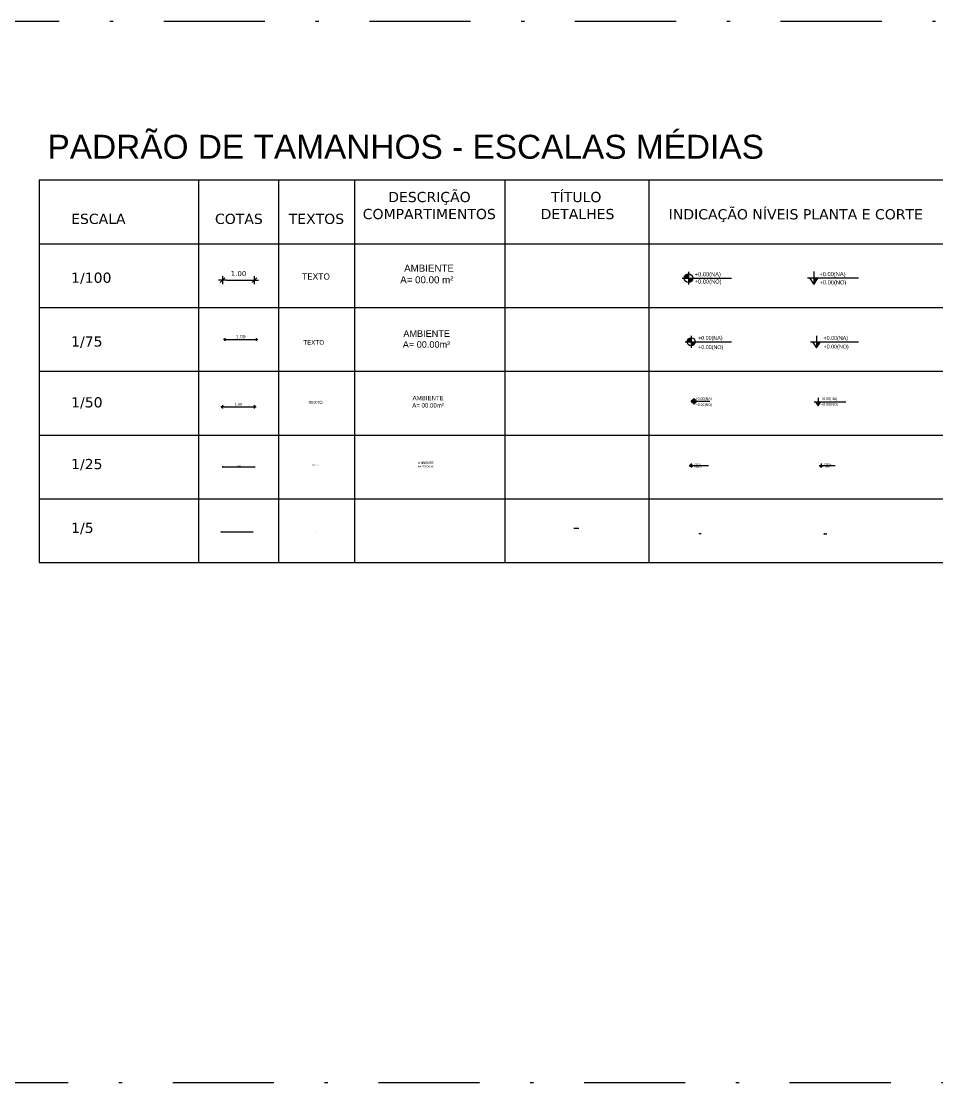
# Model space of a CAD drawing. Extents: x 55.5 to 142.8, y 175.3 to 208.6.
# Drawn here: x 83.29 to 112.01, y 175.29 to 208.58 of the extents above; entities that cross this region are included whole.
import ezdxf

# ---------------------------------------------------------------- set-up
doc = ezdxf.new("R2010")
doc.units = 0
doc.header["$LTSCALE"] = 0.005
doc.header["$PDMODE"] = 3
doc.linetypes.add('DASHDOT', pattern=[25.4, 12.7, -6.35, 0, -6.35])
doc.layers.get('0').update_dxf_attribs({"linetype": 'CONTINUOUS'})
doc.layers.get('DEFPOINTS').update_dxf_attribs({"linetype": 'CONTINUOUS'})
for name, color, linetype in [('ARQ-CTA-1_025', 1, 'CONTINUOUS'), ('ARQ-CTA-1_050', 1, 'CONTINUOUS'), ('ARQ-CTA-1_100', 1, 'CONTINUOUS'), ('ARQ-HTC', 9, 'CONTINUOUS'), ('ARQ-SMB-1_025', 1, 'CONTINUOUS'), ('ARQ-SMB-1_050', 1, 'CONTINUOUS'), ('ARQ-SMB-1_075', 1, 'CONTINUOUS'), ('ARQ-SMB-1_100', 1, 'CONTINUOUS'), ('ARQ-TXT', 2, 'CONTINUOUS'), ('ARQ-TXT-1_025', 2, 'CONTINUOUS'), ('ARQ-TXT-1_050', 2, 'CONTINUOUS'), ('ARQ-TXT-1_075', 2, 'CONTINUOUS')]:
    doc.layers.add(name, color=color, linetype=linetype)
doc.styles.add('ESC-50-A20', font='arial.ttf', dxfattribs={"height": 0.1})
doc.styles.add('FNDE Text Cota 0075', font='verdana.ttf', dxfattribs={"height": 0.1})
doc.styles.add('FNDE Texto Cota 0005', font='verdana.ttf', dxfattribs={"height": 0.008})
doc.styles.add('FNDE Texto Cota 0025', font='verdana.ttf', dxfattribs={"height": 0.04})
doc.styles.add('FNDE Texto Cota 0050', font='verdana.ttf', dxfattribs={"height": 0.08})
doc.styles.add('FNDE Texto Cota 0100', font='verdana.ttf', dxfattribs={"height": 0.16})
doc.dimstyles.new('FNDE 1-0005', dxfattribs={"dimscale": 2.5, "dimtxt": 0.008, "dimasz": 0.0025, "dimexe": 0.15, "dimexo": 0.15, "dimgap": 0.0025, "dimtad": 1, "dimzin": 4, "dimdsep": 46, "dimtxsty": 'FNDE Texto Cota 0005', "dimblk": 'tic', "dimcen": 0.15, "dimdle": 0.15, "dimse1": 1, "dimse2": 1, "dimclrd": 251, "dimclre": 251, "dimclrt": 256, "dimaunit": 1, "dimadec": 3, "dimazin": 0, "dimtfac": 1, "dimtix": 1, "dimtmove": 2, "dimatfit": 3, "dimldrblk": 'tic', "dimfxl": 0.15, "dimtvp": 1, "dimtolj": 1, "dimtzin": 0, "dimarcsym": 0})
doc.dimstyles.new('FNDE 1-0025', dxfattribs={"dimscale": 5, "dimtxt": 0.04, "dimasz": 0.0035, "dimexe": 0.15, "dimexo": 0.15, "dimgap": 0.0025, "dimtad": 1, "dimzin": 1, "dimdsep": 46, "dimtxsty": 'FNDE Texto Cota 0025', "dimblk": 'tic', "dimcen": 0.015, "dimdle": 0.15, "dimse1": 1, "dimse2": 1, "dimclrd": 251, "dimclre": 251, "dimclrt": 256, "dimaunit": 1, "dimadec": 3, "dimazin": 0, "dimtfac": 1, "dimtix": 1, "dimtmove": 2, "dimatfit": 3, "dimfxl": 0.15, "dimtvp": 1, "dimtolj": 1, "dimtzin": 0, "dimarcsym": 0})
doc.dimstyles.new('FNDE 1-0050', dxfattribs={"dimscale": 5, "dimtxt": 0.08, "dimasz": 0.01, "dimexe": 0.15, "dimexo": 0.15, "dimgap": 0.01, "dimtad": 1, "dimzin": 1, "dimdsep": 46, "dimtxsty": 'FNDE Texto Cota 0050', "dimblk": 'tic', "dimcen": 0.015, "dimdle": 0.15, "dimse1": 1, "dimse2": 1, "dimclrd": 251, "dimclre": 251, "dimclrt": 256, "dimaunit": 1, "dimadec": 3, "dimazin": 0, "dimtfac": 1, "dimtix": 1, "dimtmove": 2, "dimatfit": 3, "dimfxl": 0.15, "dimtvp": 1, "dimtolj": 1, "dimtzin": 0, "dimarcsym": 0})
doc.dimstyles.new('FNDE 1-0100', dxfattribs={"dimscale": 2.5, "dimtxt": 0.16, "dimasz": 0.05, "dimexe": 0.15, "dimexo": 0.15, "dimgap": 0.05, "dimtad": 1, "dimzin": 4, "dimdsep": 46, "dimtxsty": 'FNDE Texto Cota 0100', "dimblk": 'tic', "dimcen": 0.15, "dimdle": 0.15, "dimse1": 1, "dimse2": 1, "dimclrd": 251, "dimclre": 251, "dimclrt": 256, "dimaunit": 1, "dimadec": 3, "dimazin": 0, "dimtfac": 1, "dimtix": 1, "dimtmove": 2, "dimatfit": 3, "dimldrblk": 'tic', "dimfxl": 0.15, "dimtvp": 1, "dimtolj": 1, "dimtzin": 0, "dimarcsym": 0})
doc.dimstyles.new('FNDE 1-075', dxfattribs={"dimscale": 2.5, "dimtxt": 0.1, "dimasz": 0.015, "dimexe": 0.15, "dimexo": 0.15, "dimgap": 0.015, "dimtad": 1, "dimzin": 4, "dimdsep": 46, "dimtxsty": 'FNDE Text Cota 0075', "dimblk": 'tic', "dimcen": 0.025, "dimdle": 0.15, "dimse1": 1, "dimse2": 1, "dimclrd": 251, "dimclre": 251, "dimclrt": 256, "dimaunit": 1, "dimadec": 3, "dimazin": 0, "dimtfac": 1, "dimtix": 1, "dimtmove": 2, "dimatfit": 3, "dimldrblk": 'DOTSMALL', "dimfxl": 0.15, "dimtvp": 1, "dimtolj": 1, "dimtzin": 0, "dimarcsym": 0})

# ---------------------------------------------------------------- blocks, each defined once
blk = doc.blocks.new('FNDE-Nível Corte-1_050')
blk.add_hatch(color=251).paths.add_polyline_path([(140.657, -0.187), (140.741, -0.187), (140.657, -0.313)])
at = {"color": 251}
for p, q in [((140.531, -0.187), (141.531, -0.187)), ((140.657, -0.061), (140.657, -0.313))]:
    blk.add_line(p, q, dxfattribs=at)
blk.add_lwpolyline([(140.573, -0.187), (140.657, -0.313), (140.741, -0.187)], dxfattribs=at)
blk = doc.blocks.new('FNDE-Nível Planta-1_100')
at = {"linetype": 'Continuous', "ltscale": 0.5}
h = blk.add_hatch(color=1, dxfattribs=at)
h.paths.add_polyline_path([(135.657, 7.813), (135.657, 7.981, 0.414214), (135.489, 7.813)])
h.paths.add_polyline_path([(135.657, 7.813), (135.657, 7.645, 0.414214), (135.825, 7.813)])
at = {"color": 1}
for p, q in [((135.657, 8.065), (135.657, 7.561)), ((135.405, 7.813), (135.825, 7.813)), ((135.825, 7.813), (137.338, 7.813))]:
    blk.add_line(p, q, dxfattribs=at)
blk.add_circle((135.657, 7.813), 0.168, dxfattribs=at)
blk = doc.blocks.new('tic')
at = {"color": 251}
for p, q in [((-1, 0), (1, 0)), ((0, -1), (0, 1))]:
    blk.add_line(p, q, dxfattribs=at)
blk.add_line((-0.6, -0.6), (0.6, 0.6))
blk = doc.blocks.new('*D20')
at = {"layer": 'ARQ-CTA-1_025', "color": 251, "lineweight": -2}
blk.add_line((89.621, 194.604), (90.586, 194.604), dxfattribs=at)
at = {"layer": 'DEFPOINTS', "color": 0}
for p in [(90.604, 194.604), (89.604, 193.604), (90.604, 193.604)]:
    blk.add_point(p, dxfattribs=at)
at = {"layer": 'ARQ-CTA-1_025', "color": 251, "lineweight": -2, "xscale": 0.0175, "yscale": 0.0175, "zscale": 0.0175, "rotation": 180}
blk.add_blockref('tic', (89.604, 194.604), dxfattribs=at)
at = {"layer": 'ARQ-CTA-1_025', "color": 251, "lineweight": -2, "xscale": 0.0175, "yscale": 0.0175, "zscale": 0.0175}
blk.add_blockref('tic', (90.604, 194.604), dxfattribs=at)
at = {"layer": 'ARQ-CTA-1_025', "insert": (90.104, 194.637), "char_height": 0.04, "attachment_point": 5, "style": 'FNDE Texto Cota 0025'}
blk.add_mtext('\\A1;1.00', dxfattribs=at)
blk = doc.blocks.new('*D21')
at = {"layer": 'ARQ-CTA-1_100', "color": 251, "lineweight": -2}
blk.add_line((89.729, 200.459), (90.479, 200.459), dxfattribs=at)
at = {"layer": 'DEFPOINTS', "color": 0}
for p in [(90.604, 200.459), (89.604, 199.604), (90.604, 199.604)]:
    blk.add_point(p, dxfattribs=at)
at = {"layer": 'ARQ-CTA-1_100', "color": 251, "lineweight": -2, "xscale": 0.125, "yscale": 0.125, "zscale": 0.125, "rotation": 180}
blk.add_blockref('tic', (89.604, 200.459), dxfattribs=at)
at = {"layer": 'ARQ-CTA-1_100', "color": 251, "lineweight": -2, "xscale": 0.125, "yscale": 0.125, "zscale": 0.125}
blk.add_blockref('tic', (90.604, 200.459), dxfattribs=at)
at = {"layer": 'ARQ-CTA-1_100', "insert": (90.104, 200.668), "char_height": 0.16, "attachment_point": 5, "style": 'FNDE Texto Cota 0100'}
blk.add_mtext('\\A1;1.00', dxfattribs=at)
blk = doc.blocks.new('FNDE-Nível Planta-1_025')
at = {"linetype": 'Continuous', "ltscale": 0.5}
h = blk.add_hatch(color=251, dxfattribs=at)
h.paths.add_polyline_path([(135.657, 3.813), (135.657, 3.855, 0.414214), (135.615, 3.813)])
h.paths.add_polyline_path([(135.657, 3.813), (135.657, 3.771, 0.414214), (135.699, 3.813)])
at = {"color": 251}
for p, q in [((135.594, 3.813), (135.699, 3.813)), ((135.657, 3.876), (135.657, 3.75)), ((135.699, 3.813), (136.199, 3.813))]:
    blk.add_line(p, q, dxfattribs=at)
blk.add_circle((135.657, 3.813), 0.042, dxfattribs=at)
blk = doc.blocks.new('FNDE-Nível Planta-1_050')
at = {"linetype": 'Continuous', "ltscale": 0.5}
h = blk.add_hatch(color=251, dxfattribs=at)
h.paths.add_polyline_path([(135.698, 5.827), (135.698, 5.894, 0.414214), (135.631, 5.827)])
h.paths.add_polyline_path([(135.698, 5.827), (135.698, 5.76, 0.414214), (135.766, 5.827)])
at = {"color": 251}
for p, q in [((135.598, 5.827), (135.766, 5.827)), ((135.698, 5.928), (135.698, 5.726)), ((135.766, 5.827), (136.198, 5.827))]:
    blk.add_line(p, q, dxfattribs=at)
blk.add_circle((135.698, 5.827), 0.0672, dxfattribs=at)
blk = doc.blocks.new('FNDE-Nível Corte-1_100')
blk.add_hatch(color=251).paths.add_polyline_path([(140.657, 1.813), (140.825, 1.813), (140.657, 1.561)])
at = {"color": 251}
for p, q in [((140.405, 1.813), (142.405, 1.813)), ((140.657, 2.065), (140.657, 1.561))]:
    blk.add_line(p, q, dxfattribs=at)
blk.add_lwpolyline([(140.489, 1.813), (140.657, 1.561), (140.825, 1.813)], dxfattribs=at)
blk = doc.blocks.new('FNDE-Nível Corte-1_025')
blk.add_hatch(color=251).paths.add_polyline_path([(140.657, -2.479), (140.699, -2.479), (140.657, -2.542)])
at = {"color": 251}
for p, q in [((140.594, -2.479), (141.094, -2.479)), ((140.657, -2.416), (140.657, -2.542))]:
    blk.add_line(p, q, dxfattribs=at)
blk.add_lwpolyline([(140.615, -2.479), (140.657, -2.542), (140.699, -2.479)], dxfattribs=at)
blk = doc.blocks.new('*D17')
at = {"layer": 'ARQ-CTA-1_050', "color": 251, "lineweight": -2}
blk.add_line((89.654, 196.491), (90.554, 196.491), dxfattribs=at)
at = {"layer": 'DEFPOINTS', "color": 0}
for p in [(89.604, 197.035), (90.604, 197.035), (90.604, 196.491)]:
    blk.add_point(p, dxfattribs=at)
at = {"layer": 'ARQ-CTA-1_050', "color": 251, "lineweight": -2, "xscale": 0.05, "yscale": 0.05, "zscale": 0.05, "rotation": 180}
blk.add_blockref('tic', (89.604, 196.491), dxfattribs=at)
at = {"layer": 'ARQ-CTA-1_050', "color": 251, "lineweight": -2, "xscale": 0.05, "yscale": 0.05, "zscale": 0.05}
blk.add_blockref('tic', (90.604, 196.491), dxfattribs=at)
at = {"layer": 'ARQ-CTA-1_050', "insert": (90.104, 196.574), "char_height": 0.08, "attachment_point": 5, "style": 'FNDE Texto Cota 0050'}
blk.add_mtext('\\A1;1.00', dxfattribs=at)
blk = doc.blocks.new('*D18')
at = {"layer": 'ARQ-HTC', "color": 251, "linetype": 'Continuous', "lineweight": -2}
blk.add_line((89.708, 198.601), (90.633, 198.601), dxfattribs=at)
at = {"layer": 'DEFPOINTS', "color": 0, "linetype": 'Continuous'}
for p in [(89.671, 198.726), (90.671, 198.726), (90.671, 198.601)]:
    blk.add_point(p, dxfattribs=at)
at = {"layer": 'ARQ-HTC', "color": 251, "linetype": 'Continuous', "lineweight": -2, "xscale": 0.0375, "yscale": 0.0375, "zscale": 0.0375, "rotation": 180}
blk.add_blockref('tic', (89.671, 198.601), dxfattribs=at)
at = {"layer": 'ARQ-HTC', "color": 251, "linetype": 'Continuous', "lineweight": -2, "xscale": 0.0375, "yscale": 0.0375, "zscale": 0.0375}
blk.add_blockref('tic', (90.671, 198.601), dxfattribs=at)
at = {"layer": 'ARQ-HTC', "linetype": 'Continuous', "insert": (90.171, 198.691), "char_height": 0.1, "attachment_point": 5, "style": 'FNDE Text Cota 0075'}
blk.add_mtext('\\A1;1.00', dxfattribs=at)
blk = doc.blocks.new('_DOTSMALL')
at = {"color": 0, "linetype": 'ByBlock', "const_width": 0.5}
blk.add_lwpolyline([(-0.0625, 0, 1), (0.0625, 0, 1)], format="xyb", close=True, dxfattribs=at)
blk = doc.blocks.new('*D19')
at = {"layer": 'ARQ-HTC', "color": 251, "linetype": 'Continuous', "lineweight": -2}
blk.add_line((89.564, 192.568), (90.552, 192.568), dxfattribs=at)
at = {"layer": 'DEFPOINTS', "color": 0, "linetype": 'Continuous'}
for p in [(89.558, 192.645), (90.558, 192.663), (90.558, 192.568)]:
    blk.add_point(p, dxfattribs=at)
at = {"layer": 'ARQ-HTC', "color": 251, "linetype": 'Continuous', "lineweight": -2, "xscale": 0.00625, "yscale": 0.00625, "zscale": 0.00625, "rotation": 180}
blk.add_blockref('tic', (89.558, 192.568), dxfattribs=at)
at = {"layer": 'ARQ-HTC', "color": 251, "linetype": 'Continuous', "lineweight": -2, "xscale": 0.00625, "yscale": 0.00625, "zscale": 0.00625}
blk.add_blockref('tic', (90.558, 192.568), dxfattribs=at)
at = {"layer": 'ARQ-HTC', "linetype": 'Continuous', "insert": (90.058, 192.578), "char_height": 0.008, "attachment_point": 5, "style": 'FNDE Texto Cota 0005'}
blk.add_mtext('\\A1;1.00', dxfattribs=at)

msp = doc.modelspace()

# ---------------------------------------------------------------- linework, layer by layer
at = {"color": 251}
for p, q in [((83.854, 203.604), (132.727, 203.604)), ((83.854, 203.604), (83.854, 191.604)), ((88.854, 203.604), (88.854, 191.604)), ((91.354, 203.604), (91.354, 191.604)), ((93.744, 203.604), (93.744, 191.604)), ((98.459, 203.604), (98.459, 191.604)), ((102.975, 203.604), (102.975, 191.604)), ((83.854, 201.604), (132.727, 201.604)), ((83.854, 201.604), (132.727, 201.604)), ((83.854, 199.604), (132.727, 199.604)), ((83.854, 197.604), (132.727, 197.604)), ((83.854, 195.604), (132.727, 195.604)), ((83.854, 193.604), (132.727, 193.604)), ((83.854, 191.604), (132.727, 191.604))]:
    msp.add_line(p, q, dxfattribs=at)
at = {"linetype": 'DASHDOT', "ltscale": 50}
msp.add_lwpolyline([(55.508, 208.582), (142.816, 208.582), (142.816, 175.293), (55.508, 175.293)], close=True, dxfattribs=at)
at = {"layer": 'ARQ-HTC', "color": 5, "linetype": 'Continuous'}
msp.add_line((100.617, 192.682), (100.774, 192.682), dxfattribs=at)

# ---------------------------------------------------------------- block references
at = {"layer": 'ARQ-SMB-1_025'}
for name, p in [('FNDE-Nível Planta-1_025', (-31.357, 190.833)), ('FNDE-Nível Corte-1_025', (-32.278, 197.125))]:
    msp.add_blockref(name, p, dxfattribs=at)
at = {"layer": 'ARQ-SMB-1_050'}
for name, p in [('FNDE-Nível Planta-1_050', (-31.311, 190.836)), ('FNDE-Nível Corte-1_050', (-32.376, 196.836))]:
    msp.add_blockref(name, p, dxfattribs=at)
at = {"layer": 'ARQ-SMB-1_050', "xscale": 0.1, "yscale": 0.1, "zscale": 0.1}
for name, p in [('FNDE-Nível Planta-1_050', (90.996, 191.931)), ('FNDE-Nível Corte-1_050', (94.405, 192.531))]:
    msp.add_blockref(name, p, dxfattribs=at)
at = {"layer": 'ARQ-SMB-1_100'}
for name, p, xscale, yscale, zscale in [('FNDE-Nível Corte-1_100', (-4.377, 199.082), 0.8, 0.8, 0.8), ('FNDE-Nível Planta-1_100', (-4.308, 194.274), 0.8, 0.8, 0.8), ('FNDE-Nível Planta-1_100', (2.559, 192.672), 0.75, 0.75, 0.75), ('FNDE-Nível Corte-1_100', (2.744, 197.172), 0.75, 0.75, 0.75)]:
    msp.add_blockref(name, p, dxfattribs=dict(at, xscale=xscale, yscale=yscale, zscale=zscale))

# ---------------------------------------------------------------- texts
at = {"layer": 'ARQ-SMB-1_025', "style": 'ESC-50-A20'}
for tag, p, s in [('+0.00(NA)', (104.362, 194.679), 'NA'), ('+0.00(NO)', (104.363, 194.584), 'NO'), ('+0.00(NA)', (108.441, 194.679), 'NA'), ('+0.00(NO)', (108.442, 194.589), 'NO')]:
    msp.add_attdef(tag, p, s, height=0.04, dxfattribs=at)
at = {"layer": 'ARQ-SMB-1_050', "style": 'ESC-50-A20'}
for tag, p, s, height in [('+0.00(NA)', (104.44, 196.708), 'NA', 0.08), ('+0.00(NA)', (108.375, 196.707), 'NA', 0.08), ('+0.00(NO)', (104.442, 196.516), 'NO', 0.08), ('+0.00(NO)', (108.377, 196.527), 'NO', 0.08), ('+0.00(NA)', (104.571, 192.518), 'NA', 0.008), ('+0.00(NO)', (104.571, 192.499), 'NO', 0.008), ('+0.00(NA)', (108.481, 192.518), 'NA', 0.008), ('+0.00(NO)', (108.481, 192.5), 'NO', 0.008)]:
    msp.add_attdef(tag, p, s, height=height, dxfattribs=at)
at = {"layer": 'ARQ-SMB-1_075', "style": 'ESC-50-A20'}
for tag, p, s in [('+0.00(NA)', (104.518, 198.591), 'NA'), ('+0.00(NO)', (104.521, 198.303), 'NO'), ('+0.00(NA)', (108.453, 198.591), 'NA'), ('+0.00(NO)', (108.455, 198.321), 'NO')]:
    msp.add_attdef(tag, p, s, height=0.12, dxfattribs=at)
at = {"layer": 'ARQ-SMB-1_100', "style": 'ESC-50-A20'}
for tag, p, s in [('+0.00(NA)', (104.414, 200.584), 'NA'), ('+0.00(NO)', (104.414, 200.356), 'NA'), ('+0.00(NA)', (108.325, 200.588), 'NA'), ('+0.00(NO)', (108.33, 200.329), 'NO')]:
    msp.add_attdef(tag, p, s, height=0.128, dxfattribs=at)
at = {"layer": 'ARQ-TXT', "attachment_point": 1, "style": 'ESC-50-A20'}
for s, width, gutter_width, insert, char_height in [('PADRÃO DE TAMANHOS - ESCALAS MÉDIAS', 23.10605, 12.5, (84.113, 205.021), 0.75), ('\\pi1.0553;{\\fVerdana|b0|i0|c0|p34;DESCRIÇÃO \\P\\pi0.25715;COMPARTIMENTOS}', 4.7147, 0.5, (93.744, 203.23), 0.32), ('\\pi1.4497;{\\fVerdana|b0|i0|c0|p34;TÍTULO\\P\\pi1.1201;DETALHES}', 4.51623, 0.5, (98.459, 203.23), 0.32), ('\\pi0.6234;{\\fVerdana|b0|i0|c0|p34;INDICAÇÃO NÍVEIS PLANTA E CORTE}', 9.49351, 0.5, (102.975, 202.689), 0.32), ('{\\fVerdana|b0|i0|c0|p34;ESCALA}', 4, 0.5, (84.854, 202.545), 0.32), ('\\pi0.51168;{\\fVerdana|b0|i0|c0|p34;COTAS}', 2.5, 0.5, (88.854, 202.545), 0.32), ('\\pi0.32317;{\\fVerdana|b0|i0|c0|p34;TEXTOS}', 2.39053, 0.5, (91.354, 202.545), 0.32), ('{\\fVerdana|b0|i0|c0|p34;1/100}', 8.52818, 0.5, (84.854, 200.7), 0.32), ('{\\fVerdana|b0|i0|c0|p34;1/75}', 8.52818, 0.5, (84.854, 198.7), 0.32), ('{\\fVerdana|b0|i0|c0|p34;1/50}', 8.52818, 0.5, (84.854, 196.792), 0.32), ('{\\fVerdana|b0|i0|c0|p34;1/25}', 8.52818, 0.5, (84.854, 194.856), 0.32), ('{\\fVerdana|b0|i0|c0|p34;1/5}', 8.52818, 0.5, (84.854, 192.856), 0.32)]:
    msp.add_mtext_dynamic_manual_height_columns(s, width=width, gutter_width=gutter_width, heights=[0], dxfattribs=dict(at, insert=insert, char_height=char_height))
at = {"layer": 'ARQ-TXT-1_025', "color": 3, "insert": (100.539, 192.665), "char_height": 0.012, "width": 0.23272, "attachment_point": 7, "style": 'ESC-50-A20'}
msp.add_mtext('\\pi0.079352;DETALHE 2 - VISTA\\P\\pi0.1406;{\\C256;ESCALA 1/5}', dxfattribs=at)
at = {"layer": 'ARQ-TXT-1_050', "attachment_point": 1, "style": 'ESC-50-A20'}
for s, width, insert, char_height in [('\\pi1.0649;AMBIENTE     \\P\\pi0.94075;A= 00.00 m²', 3.27851, (94.235, 200.948), 0.21845), ('\\pi0.47118;AMBIENTE       \\P\\pi0.45365;A= 00.00m²', 2.38952, (94.803, 198.889), 0.2048), ('\\pi0.71237;AMBIENTE       \\P\\pi0.70069;A= 00.00m²', 2.38952, (94.853, 196.833), 0.13653), ('\\pi0.95357;AMBIENTE       \\P\\pi0.94772;A= 00.00m²', 2.38952, (94.778, 194.769), 0.06827)]:
    msp.add_mtext_dynamic_manual_height_columns(s, width=width, gutter_width=1, heights=[0], dxfattribs=dict(at, insert=insert, char_height=char_height))
at = {"layer": 'ARQ-TXT-1_075', "attachment_point": 1, "style": 'ESC-50-A20'}
for width, insert, char_height in [(1.64607, (92.098, 200.673), 0.192), (1.60806, (92.136, 198.583), 0.144), (1.43813, (92.306, 196.678), 0.096), (1.34738, (92.397, 194.69), 0.048), (1.23336, (92.511, 192.566), 0.0096)]:
    msp.add_mtext_dynamic_manual_height_columns('{\\fVerdana|b0|i0|c0|p34;TEXTO}', width=width, gutter_width=0.5, heights=[0], dxfattribs=dict(at, insert=insert, char_height=char_height))

# ---------------------------------------------------------------- dimensions: what is measured, and where the dimension line sits
at = {"layer": 'ARQ-CTA-1_025'}
dim = msp.add_linear_dim(base=(90.604, 194.604), p1=(89.604, 193.604), p2=(90.604, 193.604), dimstyle='FNDE 1-0025', dxfattribs=at)
dim.commit()
dim.dimension.update_dxf_attribs({"geometry": '*D20', "text_midpoint": (90.104, 194.637)})
at = {"layer": 'ARQ-CTA-1_050'}
dim = msp.add_linear_dim(base=(90.604, 196.491), p1=(89.604, 197.035), p2=(90.604, 197.035), dimstyle='FNDE 1-0050', override={"dimtad": 0}, dxfattribs=at)
dim.commit()
dim.dimension.update_dxf_attribs({"geometry": '*D17', "text_midpoint": (90.104, 196.574)})
at = {"layer": 'ARQ-CTA-1_100'}
dim = msp.add_linear_dim(base=(90.604, 200.459), p1=(89.604, 199.604), p2=(90.604, 199.604), dimstyle='FNDE 1-0100', dxfattribs=at)
dim.commit()
dim.dimension.update_dxf_attribs({"geometry": '*D21', "text_midpoint": (90.104, 200.668)})
at = {"layer": 'ARQ-HTC', "linetype": 'Continuous'}
for base, p1, p2, dimstyle, picture, middle in [((90.671, 198.601), (89.671, 198.726), (90.671, 198.726), 'FNDE 1-075', '*D18', (90.171, 198.691)), ((90.558, 192.568), (89.558, 192.645), (90.558, 192.663), 'FNDE 1-0005', '*D19', (90.058, 192.578))]:
    dim = msp.add_linear_dim(base=base, p1=p1, p2=p2, dimstyle=dimstyle, dxfattribs=at)
    dim.commit()
    dim.dimension.update_dxf_attribs({"geometry": picture, "text_midpoint": middle})

doc.saveas('drawing.dxf')
